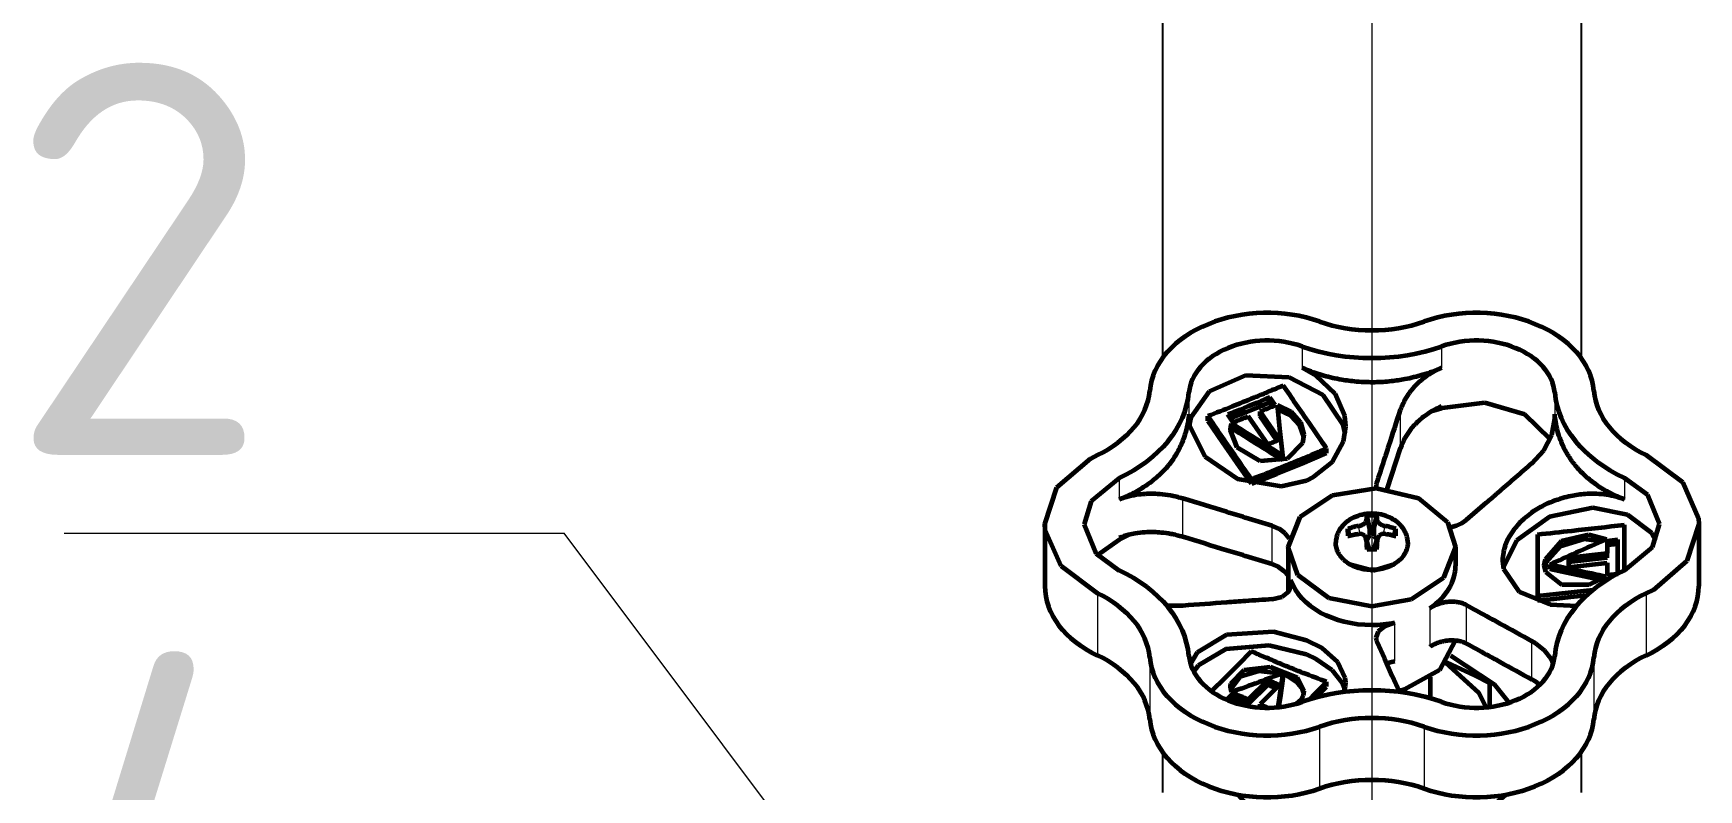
# Model space of a CAD drawing. Header units: millimetres. Extents: x -718 to 68664, y -49984 to -979.
# Drawn here: x 10946 to 12220, y -23322 to -22743 of the extents above; entities that cross this region are included whole.
import ezdxf

# ---------------------------------------------------------------- set-up
doc = ezdxf.new("R2010")
doc.units = ezdxf.units.MM
doc.linetypes.add('K5LT_BASIC', pattern=[0])
doc.layers.add('Text', color=7, linetype='Continuous', lineweight=15)
doc.layers.add('ХВС (В1)_20', color=5, linetype='Continuous', lineweight=25)
doc.layers.add('Системный слой (1)', color=7, linetype='Continuous', true_color=0xc26c6c6c)
doc.styles.add('ISOCPEUR', font='isocpeur.ttf', dxfattribs={"width": 0.65})

# ---------------------------------------------------------------- blocks, each defined once
blk = doc.blocks.new('U656')
at = {"layer": 'Системный слой (1)', "color": 150, "linetype": 'K5LT_BASIC', "lineweight": 60, "true_color": 0x0080ff}
for p, q in [((799.53, 147.5), (800.69, 148.54)), ((797.37, 144.04), (799.53, 147.5)), ((796.35, 139.66), (797.37, 144.04)), ((796.63, 135.07), (796.35, 139.66)), ((798.16, 131), (796.63, 135.07)), ((811.36, 132.31), (809.13, 128.94)), ((800.69, 128.1), (798.16, 131)), ((809.13, 128.94), (807.74, 127.82))]:
    blk.add_line(p, q, dxfattribs=at)
blk = doc.blocks.new('U665')
at = {"layer": 'Системный слой (1)', "color": 150, "linetype": 'K5LT_BASIC', "lineweight": 60, "true_color": 0x0080ff}
for p, q in [((816.36, 116.81), (816.1, 117.34)), ((826.7, 117.34), (824.6, 114.54)), ((818.59, 114.24), (816.36, 116.81)), ((821.4, 113.32), (818.59, 114.24)), ((824.6, 114.54), (821.85, 113.34)), ((821.85, 113.34), (821.4, 113.32))]:
    blk.add_line(p, q, dxfattribs=at)
blk = doc.blocks.new('U666')
at = {"layer": 'Системный слой (1)', "color": 150, "linetype": 'K5LT_BASIC', "lineweight": 60, "true_color": 0x0080ff}
for p, q in [((830.27, 132.94), (830.26, 132.99)), ((830.68, 129.68), (830.27, 132.94)), ((829.79, 126.61), (830.68, 129.68)), ((827.9, 124.67), (829.79, 126.61))]:
    blk.add_line(p, q, dxfattribs=at)
blk = doc.blocks.new('U667')
at = {"layer": 'Системный слой (1)', "color": 150, "linetype": 'K5LT_BASIC', "lineweight": 60, "true_color": 0x0080ff}
for p, q in [((817.86, 119), (819.65, 116.85)), ((823.65, 117.23), (824.93, 119)), ((821.4, 116.32), (823.65, 117.23)), ((819.65, 116.85), (821.4, 116.32))]:
    blk.add_line(p, q, dxfattribs=at)
blk = doc.blocks.new('U668')
at = {"layer": 'Системный слой (1)', "color": 150, "linetype": 'K5LT_BASIC', "lineweight": 60, "true_color": 0x0080ff}
for p, q in [((818.19, 162.09), (820.94, 163.3)), ((820.94, 163.3), (821.4, 163.32)), ((821.4, 163.32), (824.2, 162.4)), ((816.1, 159.3), (818.19, 162.09)), ((824.2, 162.4), (826.43, 159.82)), ((826.43, 159.82), (826.7, 159.3))]:
    blk.add_line(p, q, dxfattribs=at)
blk = doc.blocks.new('U669')
at = {"layer": 'Системный слой (1)', "color": 150, "linetype": 'K5LT_BASIC', "lineweight": 60, "true_color": 0x0080ff}
for p, q in [((819.15, 159.41), (817.86, 157.64)), ((821.4, 160.32), (819.15, 159.41)), ((823.15, 159.78), (821.4, 160.32)), ((824.93, 157.64), (823.15, 159.78))]:
    blk.add_line(p, q, dxfattribs=at)
blk = doc.blocks.new('U670')
at = {"layer": 'Системный слой (1)', "color": 150, "linetype": 'K5LT_BASIC', "lineweight": 60, "true_color": 0x0080ff}
for p, q in [((808.74, 135.83), (808.63, 136.24)), ((810.24, 133.15), (808.74, 135.83)), ((812.51, 131.94), (810.24, 133.15))]:
    blk.add_line(p, q, dxfattribs=at)
blk = doc.blocks.new('U671')
at = {"layer": 'Системный слой (1)', "color": 150, "linetype": 'K5LT_BASIC', "lineweight": 60, "true_color": 0x0080ff}
for p, q in [((815.75, 141.62), (817.51, 143.97)), ((817.51, 143.97), (819.63, 144.72)), ((819.63, 144.72), (821.96, 143.8)), ((821.96, 143.8), (823.63, 141.32)), ((815.1, 138.32), (815.75, 141.62)), ((823.63, 141.32), (824.15, 137.98)), ((815.63, 135.32), (815.1, 138.32)), ((824.15, 137.98), (823.38, 134.74)), ((817.3, 132.83), (815.63, 135.32)), ((823.38, 134.74), (821.54, 132.52)), ((819.63, 131.92), (817.3, 132.83)), ((821.54, 132.52), (819.63, 131.92))]:
    blk.add_line(p, q, dxfattribs=at)
blk = doc.blocks.new('U672')
at = {"layer": 'Системный слой (1)', "color": 150, "linetype": 'K5LT_BASIC', "lineweight": 60, "true_color": 0x0080ff}
for p, q in [((820.71, 144.97), (821.04, 145.41)), ((821.04, 145.41), (821.27, 145.95)), ((820.3, 144.65), (820.71, 144.97))]:
    blk.add_line(p, q, dxfattribs=at)
blk = doc.blocks.new('U673')
at = {"layer": 'Системный слой (1)', "color": 150, "linetype": 'K5LT_BASIC', "lineweight": 60, "true_color": 0x0080ff}
for p, q in [((815.66, 145.95), (815.84, 145.18)), ((815.84, 145.18), (816.24, 144.66)), ((816.24, 144.66), (816.78, 144.47)), ((816.78, 144.47), (816.89, 144.47)), ((816.89, 144.47), (817.01, 144.49)), ((817.01, 144.49), (817.12, 144.53))]:
    blk.add_line(p, q, dxfattribs=at)
blk = doc.blocks.new('U674')
at = {"layer": 'Системный слой (1)', "color": 150, "linetype": 'K5LT_BASIC', "lineweight": 60, "true_color": 0x0080ff}
for p, q in [((818.13, 145.46), (817.84, 145.04)), ((818.34, 145.95), (818.13, 145.46)), ((817.84, 145.04), (817.48, 144.72))]:
    blk.add_line(p, q, dxfattribs=at)
blk = doc.blocks.new('U675')
at = {"layer": 'Системный слой (1)', "color": 150, "linetype": 'K5LT_BASIC', "lineweight": 60, "true_color": 0x0080ff}
for p, q in [((815.14, 153.57), (815.15, 153.99)), ((815.14, 153.17), (815.14, 153.57)), ((815.16, 152.77), (815.14, 153.17))]:
    blk.add_line(p, q, dxfattribs=at)
blk = doc.blocks.new('U676')
at = {"layer": 'Системный слой (1)', "color": 150, "linetype": 'K5LT_BASIC', "lineweight": 60, "true_color": 0x0080ff}
for p, q in [((812.39, 137.94), (811.11, 137.36)), ((809.83, 136.78), (808.55, 136.2)), ((811.11, 137.36), (809.83, 136.78))]:
    blk.add_line(p, q, dxfattribs=at)
blk = doc.blocks.new('U677')
at = {"layer": 'Системный слой (1)', "color": 150, "linetype": 'K5LT_BASIC', "lineweight": 60, "true_color": 0x0080ff}
for p, q in [((812.49, 137.98), (812.39, 137.94)), ((812.59, 138), (812.49, 137.98)), ((812.7, 138.01), (812.59, 138)), ((813.19, 137.83), (812.7, 138.01)), ((813.6, 137.31), (813.19, 137.83)), ((813.86, 136.56), (813.6, 137.31))]:
    blk.add_line(p, q, dxfattribs=at)
blk = doc.blocks.new('U678')
at = {"layer": 'Системный слой (1)', "color": 150, "linetype": 'K5LT_BASIC', "lineweight": 60, "true_color": 0x0080ff}
for p, q in [((811.12, 124.64), (811.74, 125.12)), ((811.74, 125.12), (812.28, 125.78)), ((812.28, 125.78), (812.46, 126.08)), ((810.71, 124.45), (811.12, 124.64))]:
    blk.add_line(p, q, dxfattribs=at)
blk = doc.blocks.new('U679')
at = {"layer": 'Системный слой (1)', "color": 150, "linetype": 'K5LT_BASIC', "lineweight": 60, "true_color": 0x0080ff}
for p, q in [((824.28, 138), (824.15, 138.01)), ((824.41, 137.98), (824.28, 138)), ((824.54, 137.94), (824.41, 137.98))]:
    blk.add_line(p, q, dxfattribs=at)
blk = doc.blocks.new('U680')
at = {"layer": 'Системный слой (1)', "color": 150, "linetype": 'K5LT_BASIC', "lineweight": 60, "true_color": 0x0080ff}
for p, q in [((809.11, 125.46), (809.26, 125.65)), ((809.26, 125.65), (809.39, 125.86)), ((809.39, 125.86), (809.52, 126.08))]:
    blk.add_line(p, q, dxfattribs=at)
blk = doc.blocks.new('U681')
at = {"layer": 'Системный слой (1)', "color": 150, "linetype": 'K5LT_BASIC', "lineweight": 60, "true_color": 0x0080ff}
for p, q in [((826.05, 126.08), (827.04, 125.17)), ((827.04, 125.17), (828.22, 124.55)), ((828.22, 124.55), (829.46, 124.32)), ((829.46, 124.32), (829.52, 124.32)), ((829.52, 124.32), (829.62, 124.32)), ((829.62, 124.32), (829.72, 124.32)), ((829.72, 124.32), (829.82, 124.33))]:
    blk.add_line(p, q, dxfattribs=at)
blk = doc.blocks.new('U682')
at = {"layer": 'Системный слой (1)', "color": 150, "linetype": 'K5LT_BASIC', "lineweight": 60, "true_color": 0x0080ff}
for p, q in [((810.73, 137.19), (810.81, 136.99)), ((810.81, 136.99), (810.87, 136.78)), ((810.87, 136.78), (810.93, 136.56))]:
    blk.add_line(p, q, dxfattribs=at)
blk = doc.blocks.new('U683')
at = {"layer": 'Системный слой (1)', "color": 150, "linetype": 'K5LT_BASIC', "lineweight": 60, "true_color": 0x0080ff}
for p, q in [((821.17, 132.3), (821.29, 131.85)), ((821.29, 131.85), (821.48, 131.43)), ((821.48, 131.43), (821.73, 131.07))]:
    blk.add_line(p, q, dxfattribs=at)
blk = doc.blocks.new('U684')
at = {"layer": 'Системный слой (1)', "color": 150, "linetype": 'K5LT_BASIC', "lineweight": 60, "true_color": 0x0080ff}
for p, q in [((817.98, 128.25), (816.22, 127.05)), ((818.62, 128.32), (817.98, 128.25)), ((816.22, 127.05), (815.26, 124.68)), ((815.26, 124.68), (815.15, 122.65))]:
    blk.add_line(p, q, dxfattribs=at)
blk = doc.blocks.new('U685')
at = {"layer": 'Системный слой (1)', "color": 150, "linetype": 'K5LT_BASIC', "lineweight": 60, "true_color": 0x0080ff}
for p, q in [((820.15, 127.25), (818.09, 128.27)), ((821.97, 124.72), (820.15, 127.25)), ((822.64, 121.43), (821.97, 124.72)), ((822.11, 118.76), (822.64, 121.43)), ((820.7, 116.91), (822.11, 118.76)), ((820.14, 116.59), (820.7, 116.91))]:
    blk.add_line(p, q, dxfattribs=at)
blk = doc.blocks.new('U686')
at = {"layer": 'Системный слой (1)', "color": 150, "linetype": 'K5LT_BASIC', "lineweight": 60, "true_color": 0x0080ff}
for p, q in [((810.59, 151.6), (810.13, 151.95)), ((811.83, 149.48), (810.59, 151.6)), ((812.12, 146.17), (811.83, 149.48)), ((811.43, 143.32), (812.12, 146.17)), ((811.07, 142.57), (811.43, 143.32)), ((810.24, 141.35), (811.07, 142.57)), ((808.74, 140.39), (809.26, 140.58)), ((809.26, 140.58), (810.24, 141.35))]:
    blk.add_line(p, q, dxfattribs=at)
blk = doc.blocks.new('U687')
at = {"layer": 'Системный слой (1)', "color": 150, "linetype": 'K5LT_BASIC', "lineweight": 60, "true_color": 0x0080ff}
for p, q in [((828.93, 152.27), (826.57, 151.09)), ((829.52, 152.32), (828.93, 152.27)), ((829.62, 152.32), (829.52, 152.32)), ((829.72, 152.31), (829.62, 152.32)), ((829.82, 152.31), (829.72, 152.31)), ((826.57, 151.09), (824.86, 148.6)), ((824.86, 148.6), (824.31, 145.24)), ((824.31, 145.24), (824.75, 143.32))]:
    blk.add_line(p, q, dxfattribs=at)
blk = doc.blocks.new('U688')
at = {"layer": 'Системный слой (1)', "color": 150, "linetype": 'K5LT_BASIC', "lineweight": 60, "true_color": 0x0080ff}
for p, q in [((829.56, 152.15), (828.98, 152.28)), ((831.54, 150.76), (829.56, 152.15)), ((832.77, 147.98), (831.54, 150.76)), ((832.62, 144.64), (832.77, 147.98)), ((831.27, 142.03), (832.62, 144.64)), ((829, 140.5), (831.27, 142.03)), ((828.34, 140.35), (829, 140.5))]:
    blk.add_line(p, q, dxfattribs=at)
blk = doc.blocks.new('U689')
at = {"layer": 'Системный слой (1)', "color": 150, "linetype": 'K5LT_BASIC', "lineweight": 60, "true_color": 0x0080ff}
for p, q in [((824.75, 143.32), (825.01, 142.77)), ((825.01, 142.77), (826.18, 141.32)), ((832.76, 142.58), (833.35, 143.65)), ((831.36, 141.13), (832.76, 142.58)), ((826.18, 141.32), (827.72, 140.49)), ((827.72, 140.49), (828.87, 140.32)), ((828.87, 140.32), (829.65, 140.39)), ((829.65, 140.39), (831.36, 141.13))]:
    blk.add_line(p, q, dxfattribs=at)
blk = doc.blocks.new('U690')
at = {"layer": 'Системный слой (1)', "color": 150, "linetype": 'K5LT_BASIC', "lineweight": 60, "true_color": 0x0080ff}
for p, q in [((811.9, 142.13), (812.5, 143.32)), ((810.84, 140.91), (811.9, 142.13)), ((808.55, 140.45), (808.79, 140.38)), ((808.79, 140.38), (809.03, 140.33)), ((809.03, 140.33), (809.28, 140.32)), ((809.28, 140.32), (809.64, 140.35)), ((809.64, 140.35), (810.84, 140.91))]:
    blk.add_line(p, q, dxfattribs=at)
blk = doc.blocks.new('U691')
at = {"layer": 'Системный слой (1)', "color": 150, "linetype": 'K5LT_BASIC', "lineweight": 60, "true_color": 0x0080ff}
for p, q in [((811.57, 151.68), (810.71, 152.18)), ((812.92, 149.44), (811.57, 151.68)), ((813.16, 145.85), (812.92, 149.44)), ((812.5, 143.32), (813.16, 145.85))]:
    blk.add_line(p, q, dxfattribs=at)
blk = doc.blocks.new('U692')
at = {"layer": 'Системный слой (1)', "color": 150, "linetype": 'K5LT_BASIC', "lineweight": 60, "true_color": 0x0080ff}
for p, q in [((815.55, 125.64), (815.69, 124.39)), ((815.69, 124.39), (815.83, 123.13)), ((815.83, 123.13), (815.97, 121.87))]:
    blk.add_line(p, q, dxfattribs=at)
blk = doc.blocks.new('U693')
at = {"layer": 'Системный слой (1)', "color": 150, "linetype": 'K5LT_BASIC', "lineweight": 60, "true_color": 0x0080ff}
for p, q in [((817.68, 123.4), (817.96, 124.71)), ((817.4, 122.09), (817.68, 123.4)), ((817.12, 120.78), (817.4, 122.09))]:
    blk.add_line(p, q, dxfattribs=at)
blk = doc.blocks.new('U694')
at = {"layer": 'Системный слой (1)', "color": 150, "linetype": 'K5LT_BASIC', "lineweight": 60, "true_color": 0x0080ff}
for p, q in [((818.47, 125.02), (818.09, 125.11)), ((819.7, 123.91), (818.47, 125.02)), ((820.26, 122.08), (819.7, 123.91)), ((820.08, 120.76), (820.26, 122.08))]:
    blk.add_line(p, q, dxfattribs=at)
blk = doc.blocks.new('U695')
at = {"layer": 'Системный слой (1)', "color": 150, "linetype": 'K5LT_BASIC', "lineweight": 60, "true_color": 0x0080ff}
for p, q in [((816.75, 123.78), (817.73, 125.02)), ((817.73, 125.02), (818.27, 125.13)), ((818.27, 125.13), (818.73, 125.05)), ((818.73, 125.05), (820.12, 123.81)), ((816.75, 121.69), (816.75, 123.78)), ((820.12, 123.81), (820.62, 121.72)), ((817.39, 120.37), (816.75, 121.69)), ((820.62, 121.72), (820.25, 120.37))]:
    blk.add_line(p, q, dxfattribs=at)
blk = doc.blocks.new('U696')
at = {"layer": 'Системный слой (1)', "color": 150, "linetype": 'K5LT_BASIC', "lineweight": 60, "true_color": 0x0080ff}
for p, q in [((815.91, 125.64), (816.06, 124.23)), ((816.06, 124.23), (816.22, 122.81)), ((816.22, 122.81), (816.38, 121.39))]:
    blk.add_line(p, q, dxfattribs=at)
blk = doc.blocks.new('U697')
at = {"layer": 'Системный слой (1)', "color": 150, "linetype": 'K5LT_BASIC', "lineweight": 60, "true_color": 0x0080ff}
for p, q in [((824.5, 147.49), (825.24, 145.58)), ((825.24, 145.58), (826.02, 143.68)), ((826.02, 143.68), (826.84, 141.78))]:
    blk.add_line(p, q, dxfattribs=at)
blk = doc.blocks.new('U698')
at = {"layer": 'Системный слой (1)', "color": 150, "linetype": 'K5LT_BASIC', "lineweight": 60, "true_color": 0x0080ff}
for p, q in [((829.9, 148.13), (829.5, 149.13)), ((830.31, 147.12), (829.9, 148.13)), ((830.73, 146.12), (830.31, 147.12))]:
    blk.add_line(p, q, dxfattribs=at)
blk = doc.blocks.new('U699')
at = {"layer": 'Системный слой (1)', "color": 150, "linetype": 'K5LT_BASIC', "lineweight": 60, "true_color": 0x0080ff}
for p, q in [((808.55, 149.04), (808.69, 149.09)), ((808.69, 149.09), (808.83, 149.12)), ((808.83, 149.12), (808.97, 149.13)), ((808.97, 149.13), (809.21, 149.1)), ((809.21, 149.1), (810.25, 148.08)), ((810.25, 148.08), (810.49, 146.1)), ((810.49, 146.1), (809.66, 144.04)), ((807.96, 143.76), (807.67, 144.07)), ((809.66, 144.04), (808.65, 143.51)), ((808.3, 143.57), (807.96, 143.76)), ((808.65, 143.51), (808.3, 143.57))]:
    blk.add_line(p, q, dxfattribs=at)
blk = doc.blocks.new('U700')
at = {"layer": 'Системный слой (1)', "color": 150, "linetype": 'K5LT_BASIC', "lineweight": 60, "true_color": 0x0080ff}
for p, q in [((808.84, 145.64), (808.92, 145.85)), ((808.92, 145.85), (809.01, 146.07)), ((809.01, 146.07), (809.1, 146.28))]:
    blk.add_line(p, q, dxfattribs=at)
blk = doc.blocks.new('U701')
at = {"layer": 'Системный слой (1)', "color": 150, "linetype": 'K5LT_BASIC', "lineweight": 60, "true_color": 0x0080ff}
for p, q in [((828.5, 149.1), (828.38, 149.12)), ((828.62, 149.08), (828.5, 149.1)), ((828.74, 149.04), (828.62, 149.08)), ((829.68, 144.51), (830.15, 145.49)), ((830.15, 145.49), (830.16, 145.5)), ((828.94, 143.82), (829.68, 144.51)), ((828.07, 143.52), (828.94, 143.82))]:
    blk.add_line(p, q, dxfattribs=at)
blk = doc.blocks.new('U702')
at = {"layer": 'Системный слой (1)', "color": 150, "linetype": 'K5LT_BASIC', "lineweight": 60, "true_color": 0x0080ff}
for p, q in [((808.05, 149.32), (807.88, 148.92)), ((807.72, 148.53), (807.55, 148.13)), ((807.88, 148.92), (807.72, 148.53))]:
    blk.add_line(p, q, dxfattribs=at)
blk = doc.blocks.new('U703')
at = {"layer": 'Системный слой (1)', "color": 150, "linetype": 'K5LT_BASIC', "lineweight": 60, "true_color": 0x0080ff}
for p, q in [((809.63, 149.57), (808.61, 150.58)), ((810.65, 148.55), (809.63, 149.57)), ((811.67, 147.54), (810.65, 148.55))]:
    blk.add_line(p, q, dxfattribs=at)
blk = doc.blocks.new('U704')
at = {"layer": 'Системный слой (1)', "color": 150, "linetype": 'K5LT_BASIC', "lineweight": 60, "true_color": 0x0080ff}
for p, q in [((808.42, 142.67), (807.97, 143.12)), ((808.87, 142.22), (808.42, 142.67)), ((809.32, 141.78), (808.87, 142.22))]:
    blk.add_line(p, q, dxfattribs=at)
blk = doc.blocks.new('U705')
at = {"layer": 'Системный слой (1)', "color": 150, "linetype": 'K5LT_BASIC', "lineweight": 60, "true_color": 0x0080ff}
for p, q in [((809.71, 148.42), (808.79, 149.11)), ((810.15, 146.95), (809.71, 148.42)), ((809.94, 145.23), (810.15, 146.95)), ((808.78, 143.63), (809.31, 144.05)), ((809.31, 144.05), (809.75, 144.73)), ((809.75, 144.73), (809.91, 145.12)), ((808.47, 143.53), (808.78, 143.63))]:
    blk.add_line(p, q, dxfattribs=at)
blk = doc.blocks.new('U706')
at = {"layer": 'Системный слой (1)', "color": 150, "linetype": 'K5LT_BASIC', "lineweight": 60, "true_color": 0x0080ff}
for p, q in [((808.14, 145.34), (807.4, 145.45)), ((808.88, 145.23), (808.14, 145.34)), ((809.62, 145.12), (808.88, 145.23))]:
    blk.add_line(p, q, dxfattribs=at)
blk = doc.blocks.new('U707')
at = {"layer": 'Системный слой (1)', "color": 150, "linetype": 'K5LT_BASIC', "lineweight": 60, "true_color": 0x0080ff}
for p, q in [((808.12, 142.62), (808.4, 142.34)), ((808.4, 142.34), (808.68, 142.06)), ((808.68, 142.06), (808.96, 141.78))]:
    blk.add_line(p, q, dxfattribs=at)
blk = doc.blocks.new('U708')
at = {"layer": 'Системный слой (1)', "color": 150, "linetype": 'K5LT_BASIC', "lineweight": 60, "true_color": 0x0080ff}
for p, q in [((827.26, 148.63), (828.56, 149.13)), ((828.56, 149.13), (828.74, 149.12)), ((828.74, 149.12), (828.92, 149.09)), ((828.92, 149.09), (829.1, 149.04)), ((826.21, 146.87), (827.26, 148.63)), ((826.4, 144.8), (826.21, 146.87)), ((830.53, 145.54), (830.02, 144.48)), ((827.6, 143.63), (826.4, 144.8)), ((830.02, 144.48), (829.21, 143.77)), ((828.25, 143.51), (827.6, 143.63)), ((829.21, 143.77), (828.25, 143.51))]:
    blk.add_line(p, q, dxfattribs=at)
blk = doc.blocks.new('U709')
at = {"layer": 'Системный слой (1)', "color": 150, "linetype": 'K5LT_BASIC', "lineweight": 60, "true_color": 0x0080ff}
for p, q in [((829.3, 150.86), (827.7, 149.76)), ((827.7, 149.76), (826.11, 148.66)), ((826.11, 148.66), (824.52, 147.56))]:
    blk.add_line(p, q, dxfattribs=at)
blk = doc.blocks.new('U710')
at = {"layer": 'Системный слой (1)', "color": 150, "linetype": 'K5LT_BASIC', "lineweight": 60, "true_color": 0x0080ff}
for p, q in [((808.26, 145.37), (807.4, 145.5)), ((809.12, 145.25), (808.26, 145.37)), ((809.98, 145.12), (809.12, 145.25))]:
    blk.add_line(p, q, dxfattribs=at)
blk = doc.blocks.new('U711')
at = {"layer": 'Системный слой (1)', "color": 150, "linetype": 'K5LT_BASIC', "lineweight": 60, "true_color": 0x0080ff}
for p, q in [((818.33, 140.02), (817.86, 138.23)), ((817.86, 138.23), (818.33, 136.62))]:
    blk.add_line(p, q, dxfattribs=at)
blk = doc.blocks.new('U712')
at = {"layer": 'Системный слой (1)', "color": 150, "linetype": 'K5LT_BASIC', "lineweight": 60, "true_color": 0x0080ff}
for p, q in [((820.23, 138.68), (820.21, 138.72)), ((820.53, 138.5), (820.23, 138.68))]:
    blk.add_line(p, q, dxfattribs=at)
blk = doc.blocks.new('U713')
at = {"layer": 'Системный слой (1)', "color": 150, "linetype": 'K5LT_BASIC', "lineweight": 60, "true_color": 0x0080ff}
for p, q in [((820.21, 137.91), (820.49, 138.13)), ((820.49, 138.13), (820.53, 138.13))]:
    blk.add_line(p, q, dxfattribs=at)
blk = doc.blocks.new('U714')
at = {"layer": 'Системный слой (1)', "color": 150, "linetype": 'K5LT_BASIC', "lineweight": 60, "true_color": 0x0080ff}
for p, q in [((820.27, 137.89), (820.23, 137.89)), ((820.3, 137.88), (820.27, 137.89)), ((820.34, 137.87), (820.3, 137.88)), ((820.52, 137.76), (820.34, 137.87)), ((820.63, 137.55), (820.52, 137.76)), ((820.65, 137.3), (820.63, 137.55))]:
    blk.add_line(p, q, dxfattribs=at)
blk = doc.blocks.new('U715')
at = {"layer": 'Системный слой (1)', "color": 150, "linetype": 'K5LT_BASIC', "lineweight": 60, "true_color": 0x0080ff}
for p, q in [((820.34, 138.76), (820.52, 138.88)), ((820.52, 138.88), (820.63, 139.08)), ((820.63, 139.08), (820.65, 139.34)), ((820.23, 138.75), (820.27, 138.75)), ((820.27, 138.75), (820.3, 138.75)), ((820.3, 138.75), (820.34, 138.76))]:
    blk.add_line(p, q, dxfattribs=at)
blk = doc.blocks.new('U716')
at = {"layer": 'Системный слой (1)', "color": 150, "linetype": 'K5LT_BASIC', "lineweight": 60, "true_color": 0x0080ff}
for p, q in [((810.79, 132.66), (808.52, 130.16)), ((808.52, 130.16), (807.39, 129.59))]:
    blk.add_line(p, q, dxfattribs=at)
blk = doc.blocks.new('U717')
at = {"layer": 'Системный слой (1)', "color": 150, "linetype": 'K5LT_BASIC', "lineweight": 60, "true_color": 0x0080ff}
for p, q in [((810.84, 132.62), (810.34, 131.52)), ((810.34, 131.52), (809.81, 130.42)), ((809.81, 130.42), (809.25, 129.32))]:
    blk.add_line(p, q, dxfattribs=at)

msp = doc.modelspace()

# ---------------------------------------------------------------- linework, layer by layer
at = {"layer": 'Text'}
msp.add_line((11969.6, -22177.7), (11969.6, -25764.9), dxfattribs=at)
for points in [[(10969.4, -23126), (11351.9, -23126)], [(11838.1, -23774.8), (11351.9, -23126)]]:
    msp.add_lwpolyline(points, dxfattribs=at)
at = {"layer": 'ХВС (В1)_20'}
for p, q in [((11809.6, -22360.4), (11809.6, -22991.9)), ((12129.6, -22360.4), (12129.6, -22991.9)), ((11809.6, -23293.5), (11809.6, -23324.4)), ((12129.6, -23293.5), (12129.6, -23324.4))]:
    msp.add_line(p, q, dxfattribs=at)
at = {"layer": 'ХВС (В1)_20', "lineweight": 18}
for p, q in [((11916.3, -22983), (11916.3, -22999.5)), ((12022.9, -22983), (12022.9, -22999.5)), ((11829.7, -23018.3), (11829.7, -23034.8)), ((12109.5, -23018.3), (12109.5, -23034.8)), ((11991.6, -23060.8), (11991.6, -23031.5)), ((12022.9, -23028.8), (12022.9, -23030.4)), ((11776.4, -23083.7), (11776.4, -23100.1)), ((11973.4, -23091.5), (11973.4, -23087.5)), ((12162.8, -23083.7), (12162.8, -23100.1)), ((11825.1, -23128.8), (11825.1, -23099.4)), ((11967.7, -23127.6), (11965.3, -23116.2)), ((11971.4, -23127.6), (11973.9, -23116.2)), ((11776.4, -23129.5), (11776.4, -23131)), ((11893.3, -23149.6), (11893.3, -23120.2)), ((11960.7, -23126.4), (11959.4, -23120.4)), ((11978.5, -23126.4), (11979.8, -23120.4)), ((11967.6, -23138.2), (11965.3, -23130.6)), ((11971.6, -23138.2), (11973.9, -23130.6)), ((11907.5, -23168.3), (11907.5, -23161.8)), ((11759.8, -23172), (11759.8, -23219.4)), ((12179.4, -23172), (12179.4, -23219.4)), ((12014.1, -23212.7), (12014.1, -23183.3)), ((12042.1, -23210.4), (12042.1, -23181)), ((11987.2, -23223.7), (11987.2, -23194.3)), ((12092, -23237.8), (12092, -23208.4)), ((11799.8, -23221), (11799.8, -23268.4)), ((12139.4, -23221), (12139.4, -23268.4)), ((11929.6, -23274), (11929.6, -23321.4)), ((12009.6, -23274), (12009.6, -23321.4))]:
    msp.add_line(p, q, dxfattribs=at)
at = {"layer": 'ХВС (В1)_20', "lineweight": 60}
for p, q in [((11891.5, -23025.7), (11891.5, -23022.1)), ((11895.6, -23028), (11891.5, -23022.1)), ((11893.7, -23028.8), (11891.5, -23025.7)), ((11844.2, -23040), (11844.2, -23036.4)), ((11863.6, -23041.1), (11859.5, -23035.2)), ((11890, -23058), (11875.1, -23036.5)), ((11898.9, -23054.3), (11884.1, -23032.8)), ((11884.1, -23036.4), (11884.1, -23032.8)), ((11897, -23055.1), (11884.1, -23036.4)), ((12022.9, -23030.4), (12015, -23032.9)), ((11862.3, -23045.6), (11862.3, -23042)), ((11935, -23064.6), (11935, -23061)), ((11981.4, -23092.2), (11991.6, -23060.8)), ((11901.5, -23070), (11901.5, -23066.5)), ((11877.4, -23087.8), (11877.4, -23084.5)), ((11967.7, -23121.6), (11965.8, -23112.4)), ((11971.4, -23121.6), (11973.4, -23112.4)), ((11719.6, -23119), (11719.6, -23166.4)), ((11784, -23127.1), (11776.4, -23131)), ((11952.4, -23127.7), (11951.3, -23122.7)), ((11967.6, -23137.7), (11965.1, -23129.6)), ((11971.4, -23121.6), (11967.7, -23121.6)), ((11967.7, -23121.6), (11967.7, -23127.6)), ((11971.4, -23127.6), (11971.4, -23121.6)), ((11971.6, -23137.7), (11974, -23129.6)), ((11986.8, -23127.7), (11987.9, -23122.7)), ((12096.3, -23126.9), (12096.3, -23173.9)), ((12162.8, -23154.3), (12162.8, -23119.5)), ((12219.6, -23119), (12219.6, -23166.4)), ((11776.4, -23131), (11759.8, -23142.7)), ((11905.6, -23136.7), (11905.6, -23171.3)), ((11967.6, -23137.7), (11967.7, -23138.2)), ((11971.5, -23138.2), (11971.6, -23137.7)), ((12033.6, -23136.7), (12033.6, -23150.8)), ((12119.9, -23144.5), (12149.5, -23141.2)), ((12149.5, -23131.7), (12157.7, -23130.7)), ((12149.5, -23131.7), (12149.5, -23141.2)), ((12157.7, -23134.3), (12149.5, -23135.2)), ((12149.5, -23144.7), (12149.5, -23141.2)), ((12157.7, -23156.9), (12157.7, -23130.7)), ((12105.7, -23153.4), (12105.7, -23149.8)), ((12119.9, -23144.5), (12119.9, -23151.8)), ((12149.5, -23144.7), (12119.9, -23148.1)), ((12119.9, -23151.8), (12149.5, -23148.5)), ((12149.5, -23148.5), (12149.5, -23157.8)), ((12149.5, -23157.8), (12157.7, -23156.9)), ((12096.3, -23177.5), (12096.3, -23173.9)), ((11890, -23238.4), (11875.1, -23253.2)), ((11890, -23242), (11875.1, -23256.8)), ((11898.9, -23242), (11884.1, -23256.8)), ((11890, -23242), (11890, -23238.4)), ((11901.5, -23236.7), (11901.5, -23233.1)), ((11935, -23243.3), (11935, -23239.7)), ((12014.6, -23252.3), (12014.6, -23236)), ((12059.6, -23240.4), (12059.6, -23258.8)), ((11863.6, -23248.4), (11859.5, -23252.4)), ((11863.6, -23252), (11862.1, -23253.5)), ((11863.6, -23252), (11863.6, -23248.4)), ((11875.1, -23256.8), (11875.1, -23253.2)), ((11884.1, -23259.2), (11884.1, -23256.8))]:
    msp.add_line(p, q, dxfattribs=at)
msp.add_arc((12445.2, -21869.7), 1496.4, 247.9772, 248.2384, dxfattribs=at)
for centre, major_axis, start_param, end_param in [((11889.6, -23021), (-90, 0), 4.251835, 6.220141), ((11969.6, -22907), (90, 0), 4.251835, 5.172943), ((12049.6, -23021), (-90, 0), 3.204637, 5.172943), ((11889.6, -23021), (-60, 0), 4.251835, 6.220141), ((12049.6, -23021), (60, 0), 0.063045, 2.03135), ((11969.6, -22907), (120, 0), 4.251835, 5.172943), ((11709.9, -23013), (90, 0), 5.299033, 6.220141), ((11709.9, -23013), (120, 0), 5.299033, 6.220141), ((12229.2, -23013), (120, 0), 3.204637, 4.125745), ((12229.2, -23013), (-90, 0), 0.063045, 0.984153), ((11709.9, -23225), (-120, 0), 3.204637, 4.125745), ((11969.6, -23150.8), (64, 0), 5.480988, 6.283185), ((12229.2, -23225), (-120, 0), 5.299033, 6.220141), ((11809.6, -23166.4), (90, 0), 3.141593, 4.125745), ((11969.6, -23150.8), (-64, 0), 0.245, 1.570796), ((12129.6, -23166.4), (-90, 0), 2.15744, 3.141593), ((11709.9, -23225), (90, 0), 0.063045, 0.984153), ((12229.2, -23225), (-90, 0), 5.299033, 6.220141), ((11969.6, -23150.8), (64, 0), 4.712389, 4.990987), ((11709.9, -23272.4), (90, 0), 0.063045, 0.984153), ((11889.6, -23217), (90, 0), 3.204637, 5.172943), ((11889.6, -23217), (-60, 0), 0.063045, 2.03135), ((12049.6, -23217), (90, 0), 4.251835, 6.220141), ((12049.6, -23217), (60, 0), 4.251835, 6.220141), ((12229.2, -23272.4), (-90, 0), 5.299033, 6.220141), ((11969.6, -23331), (-120, 0), 4.251835, 5.172943), ((11889.6, -23264.3), (90, 0), 3.204637, 5.172943), ((11969.6, -23331), (-90, 0), 4.251835, 5.172943), ((12049.6, -23264.3), (90, 0), 4.251835, 6.220141), ((11969.6, -23378.4), (-90, 0), 4.251835, 5.172943)]:
    msp.add_ellipse(centre, major_axis=major_axis, ratio=0.707107, start_param=start_param, end_param=end_param, dxfattribs=at)
at = {"layer": 'ХВС (В1)_20', "lineweight": 18}
msp.add_ellipse((11969.6, -23133.1), major_axis=(-27.5, 0), ratio=0.707107, start_param=0, end_param=3.141593, dxfattribs=at)
at = {"layer": 'ХВС (В1)_20', "lineweight": 60}
for points, knots in [([(12022.9, -22999.5), (12018.2, -23001.5), (12009.1, -23004.9), (11996.1, -23008.1), (11985.9, -23009.6), (11976.2, -23010.5), (11967.2, -23010.6), (11956.6, -23010), (11945.6, -23008.6), (11933, -23005.7), (11923, -23002.3), (11917.5, -23000), (11916.3, -22999.5)], [0, 0, 0, 0, 1.854842, 3.499918, 4.73635, 5.487068, 6.957013, 7.886095, 9.219697, 10.871305, 12.490285, 13, 13, 13, 13]), ([(12022.9, -22999.5), (12020.1, -23000.7), (12015.2, -23003.2), (12008.6, -23007.7), (12003.4, -23012.4), (11999.1, -23017.3), (11995.6, -23022.5), (11993.1, -23027.2), (11992, -23030.3), (11991.6, -23031.5)], [0, 0, 0, 0, 1.818825, 3.386072, 4.938759, 6.313147, 7.708369, 9.13365, 10, 10, 10, 10]), ([(11901.8, -23012.9), (11897.2, -23014.9), (11889.7, -23018.1), (11876.7, -23023.5), (11862.1, -23029.4), (11850.4, -23034), (11844.2, -23036.4)], [0, 0, 0, 0, 1.672477, 2.72387, 4.738499, 7, 7, 7, 7]), ([(11935, -23061), (11930.6, -23054.7), (11919.5, -23038.6), (11908.5, -23022.6), (11901.8, -23012.9)], [0, 0, 0, 0, 1.976899, 5, 5, 5, 5]), ([(11891.5, -23022.1), (11882.9, -23025.7), (11872.2, -23030.1), (11861.6, -23034.4), (11859.5, -23035.2)], [0, 0, 0, 0, 4.059731, 5, 5, 5, 5]), ([(11901.5, -23066.5), (11900.9, -23060.4), (11899.5, -23047.5), (11898.1, -23034.6), (11897.4, -23027.7)], [0, 0, 0, 0, 2.340092, 5, 5, 5, 5]), ([(11829.7, -23034.8), (11829.5, -23036.7), (11829, -23041.6), (11827.4, -23048.4), (11825.2, -23055), (11822.7, -23060.6), (11819.1, -23067.1), (11814.1, -23074.2), (11807.9, -23080.8), (11801.5, -23086.3), (11794.3, -23091.5), (11785.9, -23096.2), (11779.3, -23099), (11776.4, -23100.1)], [0, 0, 0, 0, 0.938003, 2.408157, 3.400929, 4.343765, 5.400831, 7.02675, 8.565173, 9.702377, 10.921844, 12.641455, 14, 14, 14, 14]), ([(11877.4, -23084.5), (11873, -23078.2), (11861.9, -23062.2), (11850.9, -23046.1), (11844.2, -23036.4)], [0, 0, 0, 0, 1.976899, 5, 5, 5, 5]), ([(11973.4, -23087.5), (11975.2, -23082), (11978.3, -23072.4), (11984.4, -23053.8), (11988.6, -23040.7), (11991.6, -23031.5)], [0, 0, 0, 0, 1.796729, 3.052013, 6, 6, 6, 6]), ([(12022.9, -23028.8), (12020.4, -23029.9), (12015.9, -23032.2), (12010.5, -23035.8), (12006.3, -23039.1), (12002.5, -23042.7), (11999.3, -23046.4), (11996.7, -23050.1), (11994.1, -23054.6), (11992.5, -23058.2), (11991.6, -23060.8)], [0, 0, 0, 0, 1.821115, 3.379413, 4.39742, 5.574513, 7.068766, 7.964415, 8.880783, 11, 11, 11, 11]), ([(12162.8, -23100.1), (12158.5, -23098.5), (12150.8, -23095), (12141.1, -23089), (12133.2, -23082.7), (12126.8, -23076.2), (12121.5, -23069.2), (12117.1, -23062), (12112.9, -23052.7), (12110.5, -23043.5), (12109.6, -23036.8), (12109.5, -23034.8)], [0, 0, 0, 0, 1.67657, 3.178896, 4.393608, 5.661418, 6.866, 8.02582, 9.169165, 11.154957, 12, 12, 12, 12]), ([(11901.5, -23066.5), (11895.4, -23062.7), (11882.3, -23054.5), (11869.3, -23046.4), (11862.3, -23042)], [0, 0, 0, 0, 2.340092, 5, 5, 5, 5]), ([(11901.5, -23070), (11893.7, -23065.2), (11880.6, -23057), (11867.6, -23048.9), (11862.3, -23045.6)], [0, 0, 0, 0, 2.991494, 5, 5, 5, 5]), ([(11877.4, -23084.5), (11883.3, -23082.3), (11894.2, -23078.1), (11910.1, -23071.7), (11923.5, -23066.1), (11931.8, -23062.4), (11935, -23061)], [0, 0, 0, 0, 2.146332, 3.974264, 5.817659, 7, 7, 7, 7]), ([(12042.1, -23115.6), (12047.1, -23111.3), (12055.6, -23104), (12072.2, -23089.6), (12083.8, -23079.5), (12092, -23072.4)], [0, 0, 0, 0, 1.796729, 3.052013, 6, 6, 6, 6]), ([(11825.1, -23099.4), (11822, -23098.5), (11816.1, -23097.1), (11808, -23096), (11801.6, -23095.8), (11795.6, -23095.9), (11789.1, -23096.6), (11782.4, -23098.1), (11778.2, -23099.4), (11776.4, -23100.1)], [0, 0, 0, 0, 1.895858, 3.525211, 4.773633, 5.69667, 7.116945, 8.737444, 10, 10, 10, 10]), ([(11893.3, -23120.2), (11886.5, -23118.2), (11874.9, -23114.7), (11852.2, -23107.7), (11836.3, -23102.9), (11825.1, -23099.4)], [0, 0, 0, 0, 1.796729, 3.052013, 6, 6, 6, 6]), ([(12162.8, -23100.1), (12160.2, -23099.1), (12155.2, -23097.6), (12147.3, -23096.2), (12140, -23095.7), (12133.3, -23095.9), (12127.3, -23096.5), (12121.5, -23097.5), (12114.9, -23099.1), (12107.6, -23101.6), (12100.8, -23104.7), (12095.1, -23108), (12090, -23111.5), (12085.6, -23115.1), (12081.3, -23119.4), (12077.3, -23124.3), (12073.6, -23130.3), (12071.3, -23135.9), (12069.9, -23141.5), (12069.6, -23144.7), (12069.6, -23146.7)], [0, 0, 0, 0, 1.489396, 2.806298, 4.074405, 5.183184, 6.086701, 6.977433, 8.042671, 9.325288, 10.720378, 11.710057, 12.638762, 13.830395, 14.694932, 15.930426, 17.292771, 18.840085, 19.64394, 21, 21, 21, 21]), ([(11997.1, -23133.1), (11997.1, -23132.4), (11997, -23131.6), (11996.8, -23129.9), (11996.6, -23129), (11996, -23127), (11995.6, -23125.9), (11994.5, -23123.7), (11993.8, -23122.6), (11992.1, -23120.3), (11991.1, -23119.2), (11988.6, -23117), (11987.1, -23116), (11983.9, -23114.1), (11982.1, -23113.3), (11978, -23111.9), (11975.6, -23111.4), (11970.7, -23110.9), (11968.2, -23110.9), (11963.4, -23111.5), (11961.1, -23112), (11956.7, -23113.5), (11954.7, -23114.4), (11951.1, -23116.6), (11949.5, -23117.9), (11946.9, -23120.5), (11945.8, -23121.8), (11944.2, -23124.4), (11943.6, -23125.7), (11942.8, -23128.1), (11942.5, -23129.2), (11942.2, -23131.2), (11942.1, -23132), (11942.1, -23132.9), (11942.1, -23133), (11942.1, -23133.1)], [0, 0, 0, 0, 0.635766, 0.635766, 1.413246, 1.413246, 2.327713, 2.327713, 3.379678, 3.379678, 4.572633, 4.572633, 5.934211, 5.934211, 7.351129, 7.351129, 9.133453, 9.133453, 10.915777, 10.915777, 12.647242, 12.647242, 14.299135, 14.299135, 15.85652, 15.85652, 17.158936, 17.158936, 18.280269, 18.280269, 19.242871, 19.242871, 19.926082, 19.926082, 20, 20, 20, 20]), ([(11959.4, -23120.4), (11959.9, -23120.3), (11961, -23120), (11962.4, -23119.4), (11963.7, -23118.7), (11964.4, -23118), (11964.8, -23117.5), (11965.1, -23117.1), (11965.2, -23116.8), (11965.3, -23116.5), (11965.3, -23116.3), (11965.3, -23116.2)], [0, 0, 0, 0, 2.075817, 4.244153, 6.255988, 8.344244, 9.11935, 9.876473, 10.814253, 11.502856, 12, 12, 12, 12]), ([(11965.8, -23112.4), (11965.7, -23112.7), (11965.6, -23113.3), (11965.4, -23114.5), (11965.4, -23115.5), (11965.3, -23116.2)], [0, 0, 0, 0, 1.827214, 3.321793, 6, 6, 6, 6]), ([(11973.4, -23112.4), (11971.7, -23112.3), (11969.2, -23112.2), (11966.6, -23112.3), (11965.8, -23112.4)], [0, 0, 0, 0, 3.30107, 5, 5, 5, 5]), ([(11973.9, -23116.2), (11973.8, -23116), (11973.8, -23115.6), (11973.7, -23114.8), (11973.6, -23113.8), (11973.5, -23113), (11973.4, -23112.6), (11973.4, -23112.4)], [0, 0, 0, 0, 1.127962, 2.052457, 4.702903, 6.700745, 8, 8, 8, 8]), ([(11973.9, -23116.2), (11973.9, -23116.5), (11974, -23117), (11974.6, -23117.9), (11975.6, -23118.7), (11976.7, -23119.4), (11977.5, -23119.7), (11978, -23119.9), (11978.5, -23120.1), (11978.9, -23120.2), (11979.3, -23120.3), (11979.6, -23120.4), (11979.8, -23120.4)], [0, 0, 0, 0, 1.865472, 4.020169, 6.500074, 8.746103, 9.879296, 10.351451, 11.2127, 11.71544, 12.461428, 13, 13, 13, 13]), ([(11825.1, -23128.8), (11822.1, -23127.9), (11816.6, -23126.5), (11809.2, -23125.5), (11802.5, -23125.1), (11795.8, -23125.2), (11789.3, -23126), (11782.7, -23127.4), (11778.7, -23128.6), (11776.4, -23129.5)], [0, 0, 0, 0, 1.83616, 3.304363, 4.385714, 5.755195, 7.300322, 8.364664, 10, 10, 10, 10]), ([(11893.3, -23149.6), (11886.5, -23147.5), (11874.9, -23144), (11852.2, -23137.1), (11836.3, -23132.2), (11825.1, -23128.8)], [0, 0, 0, 0, 1.796729, 3.052013, 6, 6, 6, 6]), ([(11959.4, -23120.4), (11959.1, -23120.5), (11958.5, -23120.6), (11957.7, -23120.7), (11956.8, -23120.9), (11955.6, -23121.2), (11954, -23121.7), (11952.5, -23122.2), (11951.6, -23122.5), (11951.3, -23122.7)], [0, 0, 0, 0, 1.184332, 2.06893, 2.846067, 4.560575, 6.344944, 8.911629, 10, 10, 10, 10]), ([(11951.3, -23128), (11952.2, -23127.8), (11953.9, -23127.4), (11956.6, -23126.8), (11958.3, -23126.6), (11959.4, -23126.4)], [0, 0, 0, 0, 2.197169, 3.704632, 6, 6, 6, 6]), ([(11987.9, -23122.7), (11987.1, -23122.3), (11985.6, -23121.8), (11983.3, -23121.1), (11981.4, -23120.7), (11980.1, -23120.5), (11979.8, -23120.4)], [0, 0, 0, 0, 2.131648, 3.875669, 6.089053, 7, 7, 7, 7]), ([(11979.8, -23126.4), (11980.1, -23126.5), (11980.7, -23126.6), (11981.5, -23126.7), (11982.4, -23126.8), (11983.6, -23127), (11985.2, -23127.4), (11986.7, -23127.7), (11987.6, -23128), (11987.9, -23128)], [0, 0, 0, 0, 1.184332, 2.06893, 2.846067, 4.560575, 6.344944, 8.911629, 10, 10, 10, 10]), ([(11987.9, -23128), (11987.9, -23126.6), (11987.9, -23124.8), (11987.9, -23123.1), (11987.9, -23122.7)], [0, 0, 0, 0, 3.536307, 5, 5, 5, 5]), ([(12096.3, -23126.9), (12105.1, -23125.9), (12127.3, -23123.5), (12149.4, -23121), (12162.8, -23119.5)], [0, 0, 0, 0, 1.976894, 5, 5, 5, 5]), ([(11997.1, -23133.1), (11997.1, -23133.5), (11997.1, -23133.9), (11997, -23134.7), (11997, -23135.2), (11996.8, -23136.3), (11996.7, -23136.9), (11996.3, -23138.1), (11996.1, -23138.7), (11995.7, -23139.8), (11995.4, -23140.4), (11995, -23141.1), (11995, -23141.3), (11994.6, -23142), (11994.2, -23142.5), (11993.4, -23143.6), (11993, -23144.2), (11992.1, -23145.3), (11991.6, -23145.8), (11990.6, -23146.7), (11990.1, -23147.1), (11989.5, -23147.6), (11989.4, -23147.7), (11988.6, -23148.3), (11988, -23148.8), (11987, -23149.3), (11986.8, -23149.5), (11986.1, -23149.9), (11985.6, -23150.2), (11984.3, -23150.9), (11983.4, -23151.2), (11981.7, -23151.9), (11980.9, -23152.2), (11979, -23152.8), (11978.1, -23153), (11976.1, -23153.5), (11975.1, -23153.6), (11973.1, -23153.9), (11972.1, -23154), (11969.9, -23154.1), (11968.9, -23154), (11966.7, -23153.9), (11965.7, -23153.8), (11963.6, -23153.6), (11962.6, -23153.4), (11960.6, -23152.9), (11959.6, -23152.7), (11957.8, -23152.1), (11956.9, -23151.7), (11955.2, -23151), (11954.3, -23150.6), (11953.2, -23150), (11952.9, -23149.8), (11952.2, -23149.4), (11951.7, -23149.1), (11950.7, -23148.4), (11950.2, -23148), (11949.5, -23147.5), (11949.4, -23147.4), (11948.7, -23146.9), (11948.2, -23146.3), (11947.4, -23145.5), (11947.1, -23145.3), (11946.4, -23144.5), (11946, -23144), (11945.2, -23142.9), (11944.8, -23142.3), (11944.2, -23141.3), (11944, -23140.9), (11943.6, -23140), (11943.3, -23139.4), (11942.9, -23138.2), (11942.7, -23137.6), (11942.4, -23136.4), (11942.3, -23135.8), (11942.1, -23134.5), (11942.1, -23133.9), (11942.1, -23133.3), (11942.1, -23133.2), (11942.1, -23133.1)], [0, 0, 0, 0, 0.287313, 0.287313, 0.670397, 0.670397, 1.14246, 1.14246, 1.623465, 1.623465, 2.111519, 2.111519, 2.22407, 2.22407, 2.73044, 2.73044, 3.250318, 3.250318, 3.786276, 3.786276, 4.241411, 4.241411, 4.340836, 4.340836, 4.913427, 4.913427, 5.093775, 5.093775, 5.502729, 5.502729, 6.108947, 6.108947, 6.731622, 6.731622, 7.369116, 7.369116, 8.022943, 8.022943, 8.693653, 8.693653, 9.382342, 9.382342, 10.068798, 10.068798, 10.737006, 10.737006, 11.387921, 11.387921, 12.022804, 12.022804, 12.641962, 12.641962, 12.902632, 12.902632, 13.243537, 13.243537, 13.754983, 13.754983, 13.828617, 13.828617, 14.395848, 14.395848, 14.648553, 14.648553, 15.153962, 15.153962, 15.678543, 15.678543, 16.011761, 16.011761, 16.509915, 16.509915, 16.996605, 16.996605, 17.473538, 17.473538, 17.945142, 17.945142, 18, 18, 18, 18]), ([(11965.3, -23130.6), (11965.3, -23130.9), (11965.3, -23131.5), (11965.4, -23132.2), (11965.4, -23133.1), (11965.5, -23134.2), (11965.6, -23136), (11965.7, -23137.4), (11965.8, -23138.3)], [0, 0, 0, 0, 1.065952, 2.078217, 2.820889, 4.104732, 6.147547, 9, 9, 9, 9]), ([(11965.8, -23138.3), (11967.7, -23138.2), (11970.2, -23138.1), (11972.8, -23138.2), (11973.4, -23138.3)], [0, 0, 0, 0, 3.77453, 5, 5, 5, 5]), ([(11973.4, -23138.3), (11973.5, -23137.3), (11973.7, -23134.6), (11973.8, -23132.2), (11973.9, -23130.6)], [0, 0, 0, 0, 1.830974, 5, 5, 5, 5]), ([(12105.7, -23149.8), (12112.4, -23146.8), (12126.9, -23140.4), (12141.4, -23133.9), (12149.1, -23130.4)], [0, 0, 0, 0, 2.340086, 5, 5, 5, 5]), ([(12105.7, -23149.8), (12112.4, -23151.3), (12126.9, -23154.4), (12141.4, -23157.4), (12149.1, -23159.1)], [0, 0, 0, 0, 2.340086, 5, 5, 5, 5]), ([(11893.3, -23176.4), (11886.5, -23176.9), (11874.9, -23177.7), (11852.2, -23179.4), (11836.3, -23180.6), (11825.1, -23181.4)], [0, 0, 0, 0, 1.796729, 3.052013, 6, 6, 6, 6]), ([(12042.1, -23181), (12041.5, -23180.7), (12040.3, -23180.1), (12038.2, -23179.4), (12036.1, -23178.9), (12033.9, -23178.6), (12031.9, -23178.4), (12029.6, -23178.4), (12027.2, -23178.6), (12024.6, -23179), (12021.9, -23179.7), (12019.3, -23180.6), (12017.4, -23181.4), (12015.7, -23182.3), (12014.7, -23182.9), (12014.1, -23183.3)], [0, 0, 0, 0, 1.328251, 2.469971, 4.015798, 4.895609, 6.089004, 7.296182, 8.517049, 9.743331, 11.313178, 12.801432, 13.950866, 14.65435, 16, 16, 16, 16]), ([(12042.1, -23181), (12047.1, -23183.8), (12055.6, -23188.4), (12072.2, -23197.5), (12083.8, -23203.9), (12092, -23208.4)], [0, 0, 0, 0, 1.796729, 3.052013, 6, 6, 6, 6]), ([(11935, -23239.7), (11929.1, -23237.5), (11918.2, -23233.3), (11902.3, -23226.9), (11889, -23221.3), (11880.7, -23217.7), (11877.4, -23216.2)], [0, 0, 0, 0, 2.146342, 3.974273, 5.817663, 7, 7, 7, 7]), ([(12014.1, -23212.7), (12014.7, -23212.3), (12016.1, -23211.4), (12018, -23210.5), (12019.9, -23209.7), (12021.7, -23209.1), (12024, -23208.5), (12026.3, -23208.1), (12028.7, -23207.8), (12031.2, -23207.8), (12033.8, -23207.9), (12036.4, -23208.3), (12038.4, -23208.8), (12040.3, -23209.5), (12041.5, -23210), (12042.1, -23210.4)], [0, 0, 0, 0, 1.362665, 2.790539, 3.506266, 4.588748, 5.78695, 7.100744, 8.22956, 9.427995, 10.987952, 12.419556, 13.722716, 14.543907, 16, 16, 16, 16]), ([(12042.1, -23210.4), (12047.1, -23213.1), (12055.6, -23217.8), (12072.2, -23226.9), (12083.8, -23233.3), (12092, -23237.8)], [0, 0, 0, 0, 1.796729, 3.052013, 6, 6, 6, 6]), ([(11901.5, -23233.1), (11895.4, -23235.4), (11882.3, -23240.2), (11869.3, -23245), (11862.3, -23247.5)], [0, 0, 0, 0, 2.340067, 5, 5, 5, 5])]:
    msp.add_open_spline(points, degree=3, knots=knots, dxfattribs=at)
for points in [[(11884.1, -23032.8), (11887.9, -23031.2), (11891.8, -23029.6), (11895.6, -23028)], [(11863.6, -23041.1), (11867.5, -23039.5), (11871.3, -23038), (11875.1, -23036.5)], [(11890, -23058), (11893, -23056.8), (11895.9, -23055.6), (11898.9, -23054.3)], [(11951.3, -23125.2), (11951.3, -23124.3), (11951.3, -23123.5), (11951.3, -23122.7)], [(11951.3, -23125.2), (11951.3, -23126.1), (11951.3, -23127.1), (11951.3, -23128)], [(11898.9, -23242), (11895.9, -23240.8), (11893, -23239.6), (11890, -23238.4)], [(11875.1, -23253.2), (11871.3, -23251.6), (11867.5, -23250), (11863.6, -23248.4)], [(11875.1, -23256.8), (11871.3, -23255.2), (11867.5, -23253.6), (11863.6, -23252)]]:
    msp.add_open_spline(points, degree=3, dxfattribs=at)

# ---------------------------------------------------------------- block references
at = {"layer": 'ХВС (В1)_20', "xscale": 10, "yscale": 10, "zscale": 10, "rotation": 90}
for name in ['U689', 'U688', 'U698', 'U708', 'U666', 'U687', 'U709', 'U701', 'U681', 'U668', 'U697', 'U665', 'U669', 'U671', 'U679', 'U667', 'U683', 'U685', 'U672', 'U715', 'U712', 'U713', 'U714', 'U695', 'U694', 'U674', 'U711', 'U684', 'U693', 'U673', 'U696', 'U692', 'U675', 'U691', 'U677', 'U686', 'U703', 'U690', 'U676', 'U670', 'U678', 'U699', 'U705', 'U656', 'U682', 'U716', 'U717', 'U700', 'U710', 'U706', 'U704', 'U707', 'U680', 'U702']:
    msp.add_blockref(name, (13352.8, -31333), dxfattribs=at)

# ---------------------------------------------------------------- texts
at = {"layer": 'Text', "style": 'ISOCPEUR'}
for s, p in [('2', (10924.4, -23066)), ('4', (10951.6, -23517.2))]:
    msp.add_text(s, height=300, dxfattribs=at).set_placement(p)

doc.saveas('drawing.dxf')
